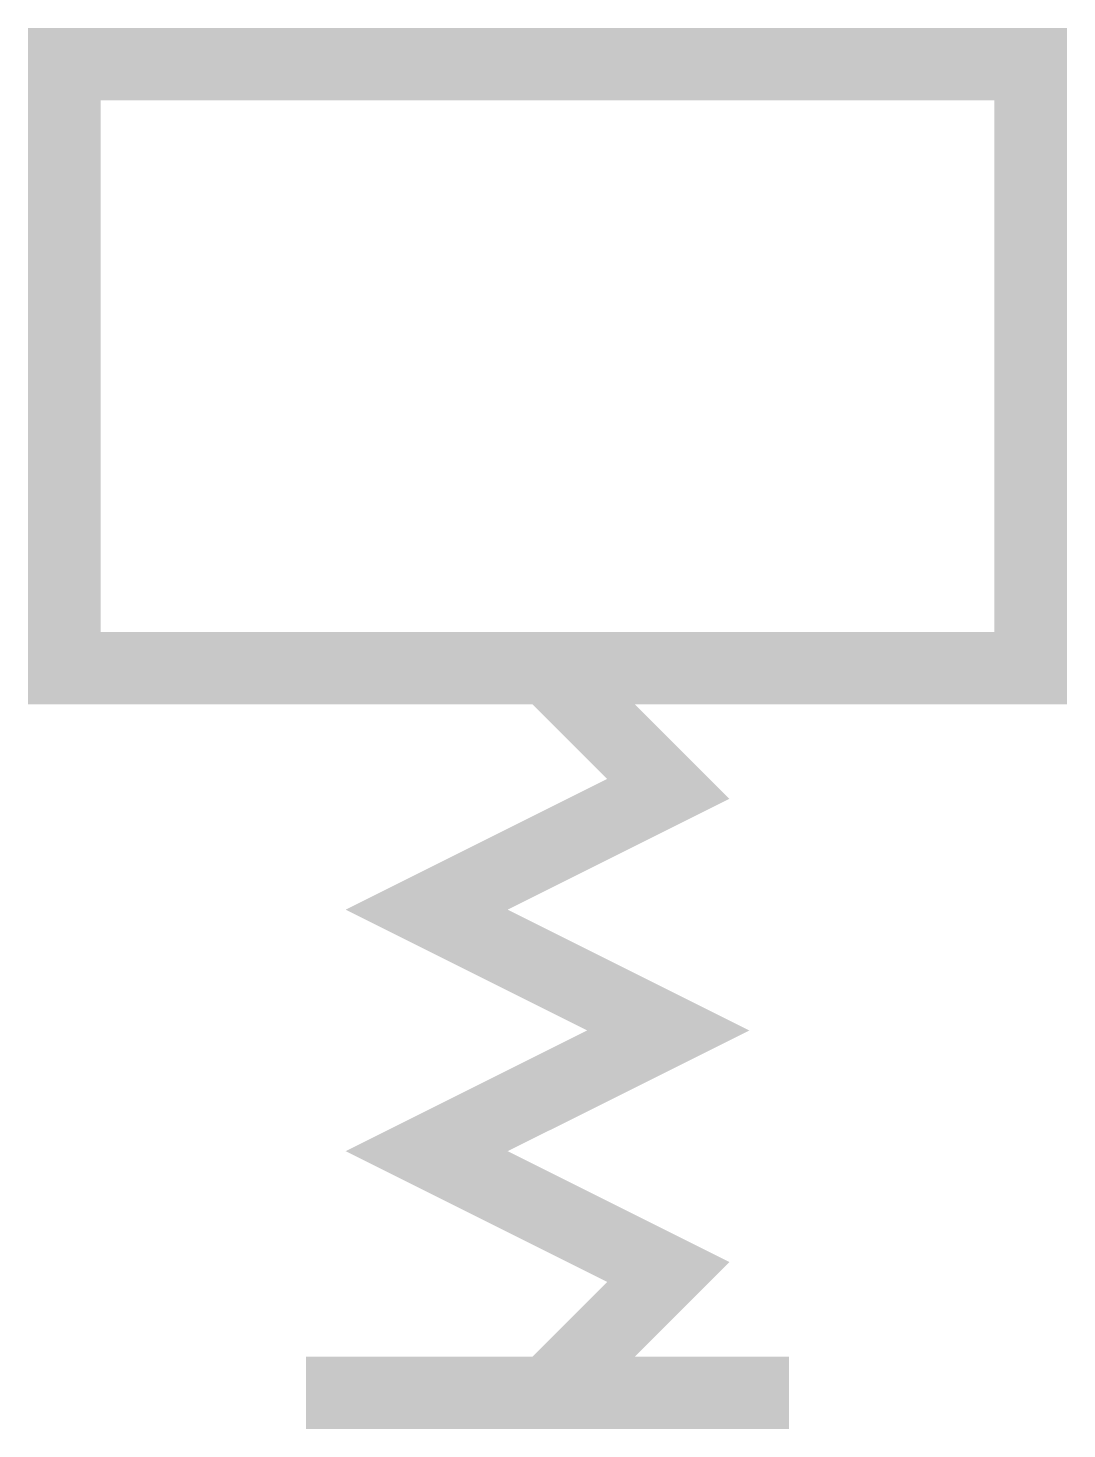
# Model space of a CAD drawing. Extents: x -0.02 to 4.28, y -0.02 to 5.78.
import ezdxf

# ---------------------------------------------------------------- set-up
doc = ezdxf.new("R2010")
doc.units = 0
doc.header["$MEASUREMENT"] = 0
doc.layers.get('0').update_dxf_attribs({"linetype": 'CONTINUOUS'})

msp = doc.modelspace()

# ---------------------------------------------------------------- linework, layer by layer
at = {"const_width": 0.3}
for points in [[(0.1328, 3.1261), (4.1328, 3.1261), (4.1328, 5.6261), (0.1328, 5.6261), (0.1328, 3.1261)], [(2.1328, 3.1261), (2.6328, 2.6261), (1.6328, 2.1261), (2.6328, 1.6261), (1.6328, 1.1261), (2.6328, 0.6261), (2.1328, 0.1261)], [(1.1328, 0.1261), (3.1328, 0.1261)]]:
    msp.add_lwpolyline(points, dxfattribs=at)

doc.saveas('drawing.dxf')
